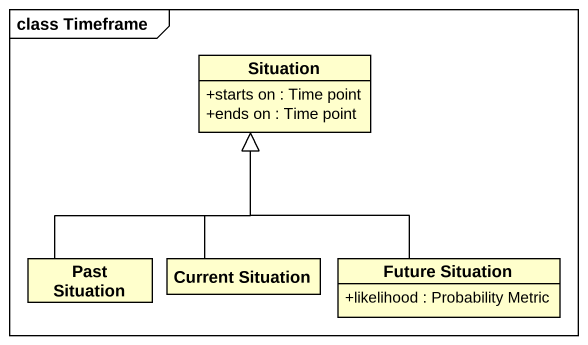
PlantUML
@startuml
mainframe class Timeframe
hide circle
hide empty members
skinparam classAttributeIconSize 0
class Situation {
  +starts on : Time point
  +ends on : Time point
}
class "Past Situation" as Past_Situation
class "Current Situation" as Current_Situation
class "Future Situation" as Future_Situation {
  +likelihood : Probability Metric
}
Past_Situation -up-|> Situation
Current_Situation -up-|> Situation
Future_Situation -up-|> Situation
@enduml
